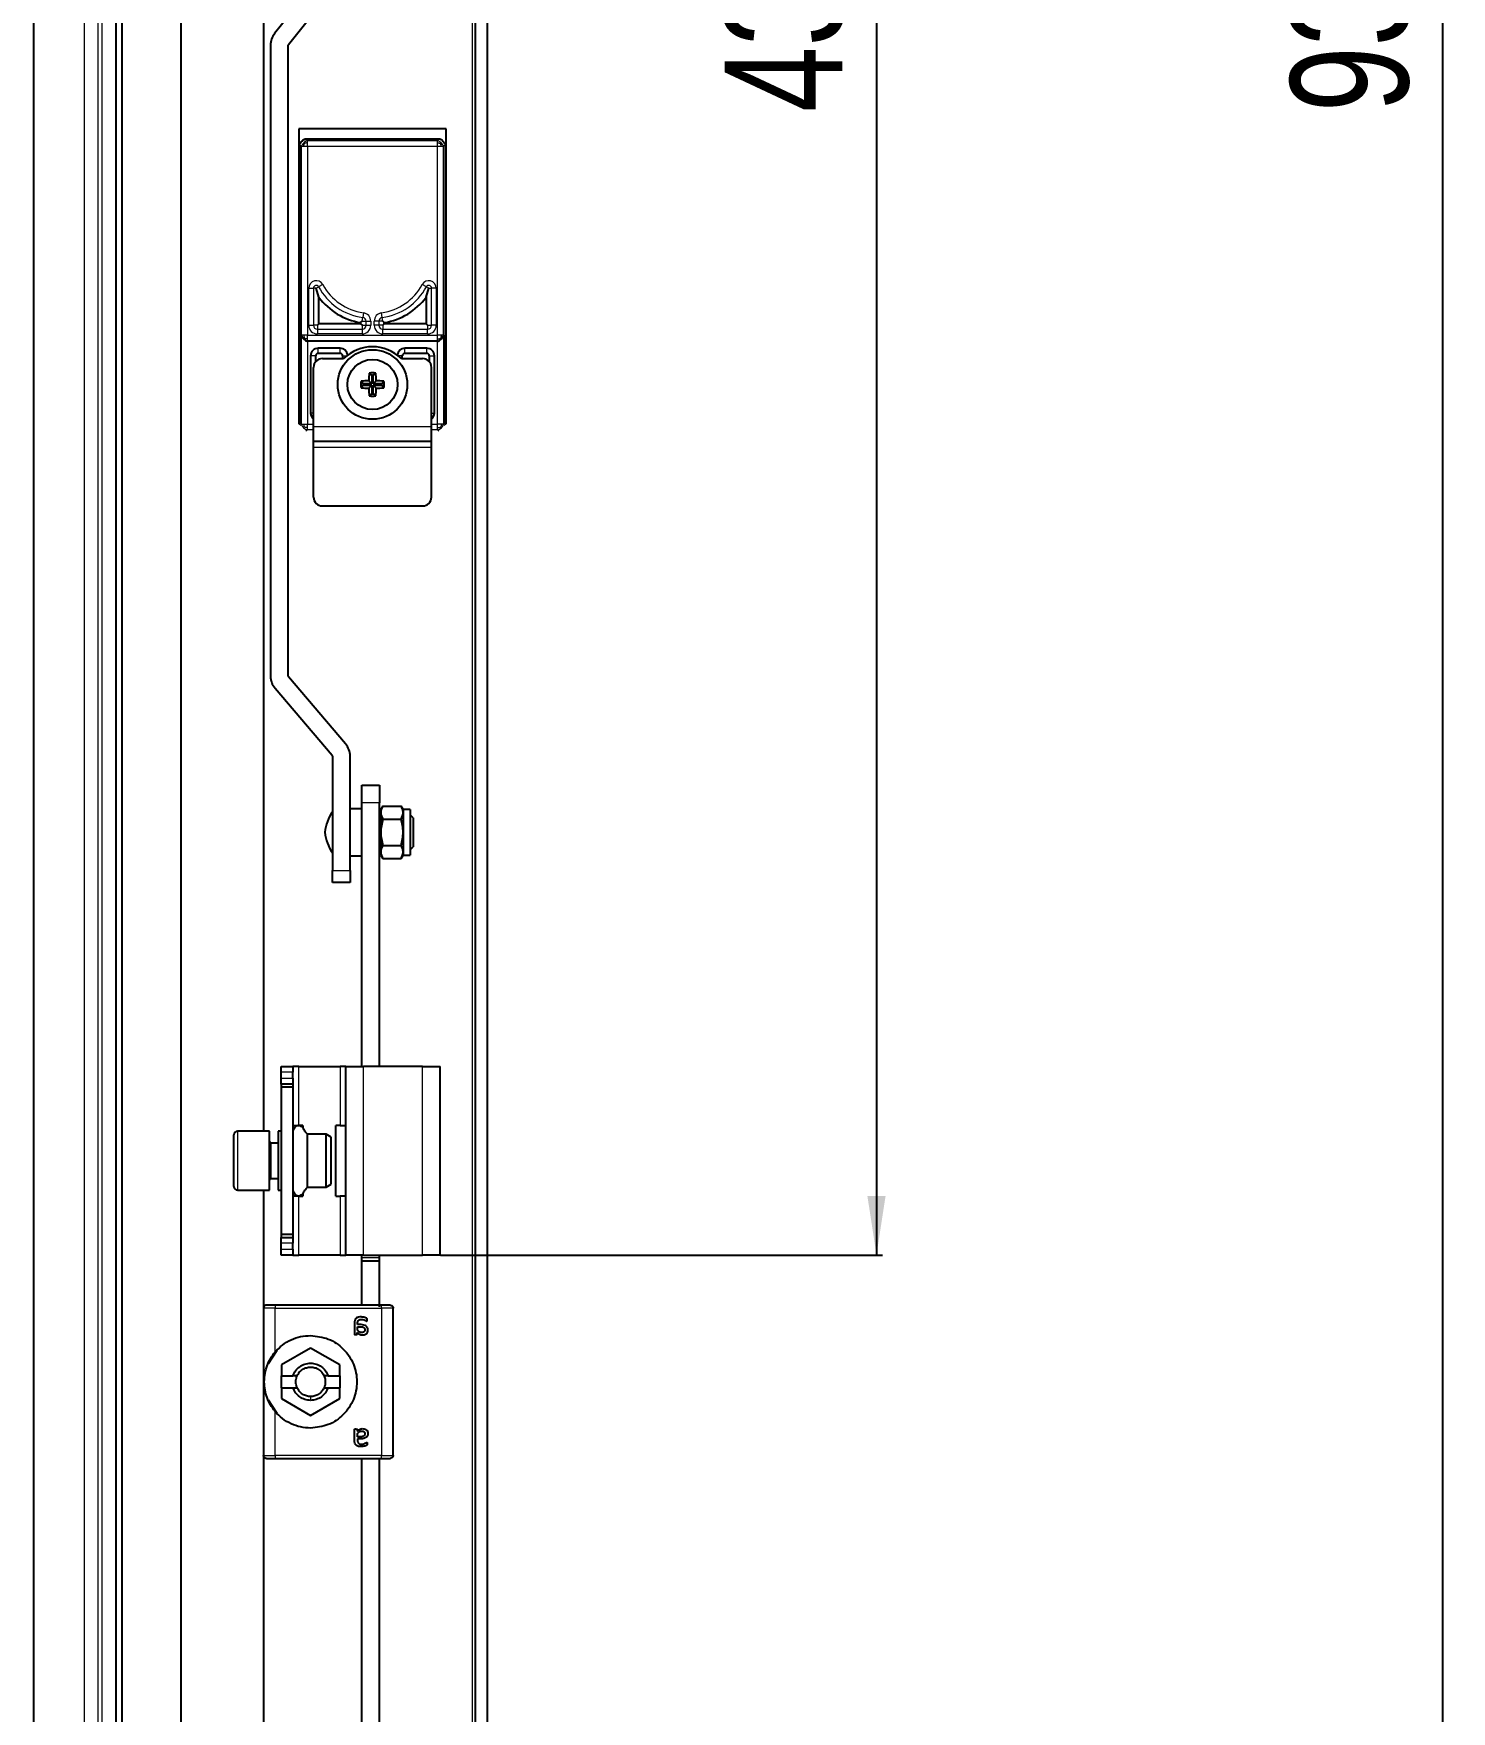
# Model space of a CAD drawing. Header units: millimetres. Extents: x -486 to 1548, y -649 to 978.
# Drawn here: x 1307.8 to 1548.3, y -99 to 185.6 of the extents above; entities that cross this region are included whole.
import ezdxf

# ---------------------------------------------------------------- set-up
doc = ezdxf.new("R2010")
doc.units = ezdxf.units.MM
doc.layers.add('FORMAT', color=7, linetype='Continuous')
doc.styles.add('SLDTEXTSTYLE0', font='TXT', dxfattribs={"width": 0.75})
doc.dimstyles.new('SLDDIMSTYLE0', dxfattribs={"dimtxt": 20, "dimasz": 10, "dimexe": 0, "dimexo": 0.0625, "dimgap": 5, "dimtad": 2, "dimdec": 1, "dimrnd": 1e-09, "dimzin": 12, "dimdsep": 46, "dimtxsty": 'SLDTEXTSTYLE0', "dimsah": 1, "dimcen": 0.09, "dimadec": 0, "dimazin": 3, "dimtfac": 1, "dimtofl": 0, "dimtmove": 0, "dimatfit": 3, "dimfxl": 0, "dimfrac": 2, "dimtolj": 1, "dimtzin": 12, "dimarcsym": 0})

# ---------------------------------------------------------------- blocks, each defined once
blk = doc.blocks.new('_D_8')
at = {"layer": 'FORMAT'}
for p, q in [((1376.8, 660.42), (1547.79, 660.42)), ((1546.79, 660.42), (1546.79, -271.58)), ((1376.8, -271.58), (1547.79, -271.58))]:
    blk.add_line(p, q, dxfattribs=at)
for points in [[(1546.79, 660.42), (1545.25, 650.42), (1548.33, 650.42)], [(1546.79, -271.58), (1548.33, -261.58), (1545.25, -261.58)]]:
    blk.add_solid(points, dxfattribs=at)
at = {"layer": 'FORMAT', "insert": (1521.01, 172.26), "char_height": 20, "attachment_point": 1, "rotation": 90, "style": 'SLDTEXTSTYLE0'}
blk.add_mtext('932', dxfattribs=at)
blk = doc.blocks.new('_D_11')
at = {"layer": 'FORMAT'}
for p, q in [((1376.8, 410.42), (1451.79, 410.42)), ((1450.79, 410.42), (1450.79, -21.58)), ((1376.8, -21.58), (1451.79, -21.58))]:
    blk.add_line(p, q, dxfattribs=at)
for points in [[(1450.79, 410.42), (1449.25, 400.42), (1452.33, 400.42)], [(1450.79, -21.58), (1452.33, -11.58), (1449.25, -11.58)]]:
    blk.add_solid(points, dxfattribs=at)
at = {"layer": 'FORMAT', "insert": (1425.01, 172.26), "char_height": 20, "attachment_point": 1, "rotation": 90, "style": 'SLDTEXTSTYLE0'}
blk.add_mtext('432', dxfattribs=at)

msp = doc.modelspace()

# ---------------------------------------------------------------- linework, layer by layer
at = {"color": 7, "linetype": 'Continuous', "lineweight": 25}
for p, q in [((1382.79, -383.08), (1382.79, 771.92)), ((1384.79, -383.08), (1384.79, 771.92)), ((1332.79, 738.92), (1332.79, -350.08)), ((1322.79, 709.42), (1322.79, -320.58)), ((1307.79, 694.42), (1307.79, -305.58)), ((1346.79, 389.42), (1346.79, -0.58)), ((1353.44, 191.57), (1348.69, 185.6)), ((1351.03, 183.73), (1355.79, 189.7)), ((1347.99, 183.6), (1347.99, 76.62)), ((1350.99, 76.62), (1350.99, 183.6)), ((1377.79, 169.42), (1352.79, 169.42)), ((1352.79, 169.42), (1352.79, 119.42)), ((1377.79, 119.42), (1377.79, 169.42)), ((1352.97, 119.42), (1352.97, 166.74)), ((1353.97, 167.74), (1376.61, 167.74)), ((1377.61, 166.74), (1377.61, 119.42)), ((1356.19, 140.86), (1355.74, 142.42)), ((1374.38, 140.86), (1374.84, 142.42)), ((1356.19, 136.38), (1356.19, 140.86)), ((1374.38, 140.86), (1374.38, 136.38)), ((1363.28, 136.57), (1363.54, 136.79)), ((1367.29, 136.57), (1367.04, 136.79)), ((1356.19, 136.38), (1355.94, 136.12)), ((1363.28, 136.38), (1356.19, 136.38)), ((1363.28, 136.57), (1363.28, 136.38)), ((1363.28, 136.38), (1363.54, 136.12)), ((1367.29, 136.38), (1367.04, 136.12)), ((1367.29, 136.38), (1367.29, 136.57)), ((1374.38, 136.38), (1367.29, 136.38)), ((1374.38, 136.38), (1374.64, 136.12)), ((1354.26, 133.42), (1354.24, 133.42)), ((1354.27, 133.42), (1354.26, 133.42)), ((1376.3, 133.42), (1354.27, 133.42)), ((1354.79, 130.92), (1354.79, 121.22)), ((1355.65, 129.95), (1355.65, 130.92)), ((1359.79, 132.22), (1356.09, 132.22)), ((1356.09, 131.36), (1359.79, 131.36)), ((1360.22, 130.92), (1360.22, 130.47)), ((1370.35, 130.47), (1370.35, 130.92)), ((1374.49, 132.22), (1370.79, 132.22)), ((1370.79, 131.36), (1374.49, 131.36)), ((1374.92, 130.92), (1374.92, 129.95)), ((1375.79, 121.22), (1375.79, 130.92)), ((1376.32, 133.42), (1376.3, 133.42)), ((1376.33, 133.42), (1376.32, 133.42)), ((1355.29, 118.97), (1355.29, 128.97)), ((1356.79, 130.47), (1360.39, 130.47)), ((1370.19, 130.47), (1373.79, 130.47)), ((1375.29, 118.97), (1375.29, 128.97)), ((1363.73, 126.19), (1363.37, 126.62)), ((1363.73, 125.96), (1363.37, 125.53)), ((1365.17, 126.19), (1363.73, 126.19)), ((1363.73, 125.96), (1365.17, 125.96)), ((1365.17, 126.19), (1364.66, 126.7)), ((1365.17, 125.96), (1364.66, 125.44)), ((1365.17, 127.63), (1364.74, 127.99)), ((1365.17, 127.63), (1365.17, 126.19)), ((1365.17, 125.96), (1365.17, 124.51)), ((1365.4, 127.63), (1365.83, 127.99)), ((1365.4, 126.19), (1365.4, 127.63)), ((1365.4, 126.19), (1365.92, 126.7)), ((1366.85, 126.19), (1365.4, 126.19)), ((1365.4, 124.51), (1365.4, 125.96)), ((1365.4, 125.96), (1365.92, 125.44)), ((1365.4, 125.96), (1366.85, 125.96)), ((1366.85, 126.19), (1367.21, 126.62)), ((1366.85, 125.96), (1367.21, 125.53)), ((1365.17, 124.51), (1364.74, 124.15)), ((1365.4, 124.51), (1365.83, 124.15)), ((1352.79, 119.42), (1353, 119.42)), ((1355.29, 116.47), (1355.29, 118.97)), ((1375.29, 116.47), (1375.29, 118.97)), ((1377.57, 119.42), (1377.79, 119.42)), ((1355.29, 116.47), (1375.29, 116.47)), ((1355.29, 115.47), (1355.29, 116.47)), ((1355.29, 106.97), (1355.29, 115.47)), ((1375.29, 115.47), (1375.29, 116.47)), ((1375.29, 106.97), (1375.29, 115.47)), ((1356.79, 105.47), (1373.79, 105.47)), ((1348.75, 74.55), (1358.44, 63.18)), ((1360.72, 65.12), (1351.04, 76.49)), ((1358.49, 63.05), (1358.49, 43.62)), ((1361.49, 43.62), (1361.49, 63.05)), ((1363.49, 55.12), (1363.49, 58.12)), ((1363.49, 58.12), (1366.49, 58.12)), ((1366.49, 58.12), (1366.49, 55.12)), ((1363.49, 54.12), (1361.49, 54.12)), ((1363.49, 10.42), (1363.49, 55.12)), ((1366.49, 10.42), (1366.49, 55.12)), ((1367.03, 54.57), (1366.69, 53.97)), ((1367.03, 54.57), (1370.14, 54.57)), ((1370.49, 53.97), (1370.14, 54.57)), ((1366.69, 53.07), (1366.49, 53.07)), ((1366.69, 53.97), (1366.69, 46.27)), ((1367.03, 52.35), (1370.14, 52.35)), ((1371.69, 53.97), (1370.49, 53.97)), ((1370.49, 53.97), (1370.49, 46.27)), ((1371.69, 53.97), (1371.69, 46.27)), ((1372.19, 52.57), (1371.69, 53.07)), ((1372.19, 52.57), (1372.19, 47.67)), ((1361.49, 46.12), (1363.49, 46.12)), ((1366.49, 47.17), (1366.69, 47.17)), ((1366.69, 46.27), (1367.03, 45.67)), ((1367.03, 47.9), (1370.14, 47.9)), ((1367.03, 45.67), (1370.14, 45.67)), ((1370.14, 45.67), (1370.49, 46.27)), ((1370.49, 46.27), (1371.69, 46.27)), ((1371.69, 47.17), (1372.19, 47.67)), ((1358.49, 41.62), (1358.49, 43.62)), ((1361.49, 43.62), (1361.49, 41.62)), ((1361.49, 41.62), (1358.49, 41.62)), ((1349.79, 10.42), (1351.79, 10.42)), ((1349.79, 9.42), (1349.79, 10.42)), ((1349.79, 8.42), (1349.79, 9.42)), ((1351.79, 10.42), (1351.79, 9.42)), ((1352.79, 10.42), (1351.79, 10.42)), ((1351.79, 8.42), (1351.79, 9.42)), ((1352.79, 10.42), (1359.79, 10.42)), ((1360.79, 10.42), (1359.79, 10.42)), ((1360.79, 10.42), (1363.79, 10.42)), ((1360.79, -21.58), (1360.79, 10.42)), ((1373.79, 10.42), (1363.79, 10.42)), ((1373.79, 10.42), (1376.79, 10.42)), ((1376.79, -21.58), (1376.79, 10.42)), ((1349.79, 7.42), (1349.79, 8.42)), ((1351.79, 7.42), (1349.79, 7.42)), ((1349.79, 7.42), (1349.79, 6.92)), ((1351.79, 6.92), (1349.79, 6.92)), ((1349.79, 6.92), (1349.79, -18.08)), ((1351.79, 8.42), (1351.79, 7.42)), ((1351.79, 7.42), (1351.79, 6.92)), ((1351.79, 6.92), (1351.79, -18.08)), ((1351.79, 0.42), (1352.79, 0.42)), ((1353.49, 0.42), (1352.79, 0.42)), ((1353.49, 0.42), (1353.49, -0.03)), ((1359.09, -11.58), (1359.09, 0.42)), ((1359.79, 0.42), (1359.09, 0.42)), ((1359.79, 0.42), (1360.79, 0.42)), ((1341.79, -9.98), (1341.79, -1.18)), ((1347.79, -0.58), (1342.39, -0.58)), ((1347.79, -10.58), (1347.79, -0.58)), ((1349.29, -2.58), (1348.04, -2.58)), ((1349.79, -0.58), (1349.29, -0.58)), ((1349.29, -0.58), (1349.29, -1.79)), ((1349.29, -1.79), (1349.29, -10.58)), ((1357.42, -1.08), (1354.29, -1.08)), ((1354.29, -10.08), (1354.29, -1.08)), ((1358.29, -1.58), (1357.42, -1.08)), ((1357.42, -10.08), (1357.42, -1.08)), ((1358.29, -9.58), (1358.29, -1.58)), ((1342.39, -10.58), (1347.79, -10.58)), ((1346.79, -10.58), (1346.79, -30.4)), ((1348.04, -8.58), (1349.29, -8.58)), ((1349.29, -10.58), (1349.79, -10.58)), ((1353.49, -11.13), (1353.49, -11.58)), ((1354.29, -10.08), (1357.42, -10.08)), ((1357.42, -10.08), (1358.29, -9.58)), ((1352.79, -11.58), (1351.79, -11.58)), ((1352.79, -11.58), (1353.49, -11.58)), ((1359.09, -11.58), (1359.79, -11.58)), ((1360.79, -11.58), (1359.79, -11.58)), ((1351.79, -18.08), (1349.79, -18.08)), ((1349.79, -18.08), (1349.79, -18.58)), ((1349.79, -18.58), (1351.79, -18.58)), ((1349.79, -19.58), (1349.79, -18.58)), ((1349.79, -20.58), (1349.79, -19.58)), ((1351.79, -18.08), (1351.79, -18.58)), ((1351.79, -18.58), (1351.79, -19.58)), ((1351.79, -20.58), (1351.79, -19.58)), ((1349.79, -21.58), (1349.79, -20.58)), ((1351.79, -21.58), (1349.79, -21.58)), ((1351.79, -20.58), (1351.79, -21.58)), ((1351.79, -21.58), (1352.79, -21.58)), ((1359.79, -21.58), (1352.79, -21.58)), ((1359.79, -21.58), (1360.79, -21.58)), ((1363.79, -21.58), (1360.79, -21.58)), ((1363.49, -22.04), (1363.49, -21.58)), ((1363.49, -22.54), (1363.49, -22.04)), ((1363.49, -22.54), (1366.49, -22.54)), ((1363.49, -30.08), (1363.49, -22.54)), ((1363.79, -21.58), (1373.79, -21.58)), ((1366.49, -22.04), (1366.49, -21.58)), ((1366.49, -22.54), (1366.49, -22.04)), ((1366.49, -30.38), (1366.49, -22.54)), ((1376.79, -21.58), (1373.79, -21.58)), ((1346.79, -30.58), (1346.79, -55.58)), ((1366.79, -30.08), (1348.79, -30.08)), ((1367.39, -30.08), (1367.14, -30.08)), ((1368.79, -55.58), (1368.79, -30.58)), ((1362.23, -33.12), (1362.23, -34.99)), ((1362.76, -33.37), (1362.76, -33.15)), ((1363.14, -33.37), (1362.76, -33.37)), ((1362.76, -33.73), (1363.19, -33.73)), ((1362.76, -34.31), (1362.76, -33.73)), ((1362.69, -34.99), (1362.69, -34.71)), ((1347.62, -39.95), (1349.12, -37.69)), ((1354.79, -37.36), (1349.84, -40.22)), ((1359.74, -40.22), (1354.79, -37.36)), ((1349.84, -40.22), (1349.84, -42.08)), ((1349.84, -42.08), (1351.8, -42.08)), ((1349.84, -44.08), (1349.84, -42.08)), ((1352.5, -42.08), (1351.8, -42.08)), ((1357.77, -42.08), (1357.08, -42.08)), ((1357.77, -42.08), (1359.74, -42.08)), ((1359.74, -42.08), (1359.74, -40.22)), ((1359.74, -42.08), (1359.74, -44.08)), ((1349.84, -44.08), (1349.84, -45.94)), ((1349.84, -44.08), (1351.8, -44.08)), ((1351.8, -44.08), (1352.5, -44.08)), ((1357.08, -44.08), (1357.77, -44.08)), ((1357.77, -44.08), (1359.74, -44.08)), ((1359.74, -45.94), (1359.74, -44.08)), ((1349.12, -48.46), (1347.62, -46.2)), ((1349.84, -45.94), (1354.79, -48.79)), ((1354.79, -48.79), (1359.74, -45.94)), ((1362.23, -53.04), (1362.23, -51.17)), ((1362.69, -51.17), (1362.69, -51.45)), ((1362.76, -52.43), (1362.76, -51.84)), ((1363.19, -52.43), (1362.76, -52.43)), ((1363.14, -52.78), (1362.76, -52.78)), ((1362.76, -52.78), (1362.76, -53)), ((1346.79, -55.75), (1346.79, -250.58)), ((1348.79, -56.08), (1366.79, -56.08)), ((1363.49, -239.58), (1363.49, -56.08)), ((1366.49, -239.58), (1366.49, -56.08)), ((1367.14, -56.08), (1367.39, -56.08))]:
    msp.add_line(p, q, dxfattribs=at)
at = {"color": 8, "linetype": 'Continuous', "lineweight": 18}
for p, q in [((1382.19, 769.32), (1382.19, -380.48)), ((1319.38, 706.01), (1319.38, -317.17)), ((1321.69, 708.32), (1321.69, -319.48)), ((1321.79, 708.42), (1321.79, -319.58)), ((1316.38, 703.01), (1316.38, -314.17)), ((1318.69, 705.32), (1318.69, -316.48)), ((1353.27, 166.44), (1352.97, 166.74)), ((1353.27, 134.42), (1353.27, 166.44)), ((1353.97, 167.74), (1354.27, 167.44)), ((1354.27, 167.44), (1376.3, 167.44)), ((1354.27, 166.44), (1354.27, 134.42)), ((1376.3, 166.44), (1354.27, 166.44)), ((1376.3, 167.44), (1376.61, 167.74)), ((1376.3, 134.42), (1376.3, 166.44)), ((1377.61, 166.74), (1377.3, 166.44)), ((1377.3, 166.44), (1377.3, 134.42)), ((1354.48, 136.12), (1354.48, 142.42)), ((1354.48, 142.42), (1355.28, 142.42)), ((1355.28, 142.42), (1355.28, 136.12)), ((1355.74, 142.42), (1355.28, 142.42)), ((1355.74, 142.42), (1356.14, 142.64)), ((1356.85, 143.02), (1356.14, 142.64)), ((1374.43, 142.64), (1373.73, 143.02)), ((1374.84, 142.42), (1374.43, 142.64)), ((1374.84, 142.42), (1375.3, 142.42)), ((1376.1, 142.42), (1375.3, 142.42)), ((1375.3, 136.12), (1375.3, 142.42)), ((1376.1, 142.42), (1376.1, 136.12)), ((1363.54, 136.79), (1363.63, 137.45)), ((1363.54, 136.79), (1364.2, 136.79)), ((1363.74, 138.24), (1363.63, 137.45)), ((1364.2, 136.79), (1365, 136.79)), ((1364.2, 136.12), (1364.2, 136.79)), ((1365, 136.79), (1365, 136.12)), ((1365.58, 136.12), (1365.58, 136.79)), ((1366.38, 136.79), (1365.58, 136.79)), ((1366.38, 136.79), (1366.38, 136.12)), ((1367.04, 136.79), (1366.38, 136.79)), ((1366.95, 137.45), (1366.84, 138.24)), ((1367.04, 136.79), (1366.95, 137.45)), ((1353.24, 134.42), (1353.27, 134.42)), ((1353.24, 119.37), (1353.24, 134.42)), ((1354.27, 134.42), (1376.3, 134.42)), ((1354.48, 136.12), (1355.28, 136.12)), ((1355.94, 136.12), (1355.28, 136.12)), ((1355.94, 136.12), (1355.94, 135.46)), ((1355.94, 135.46), (1355.94, 134.66)), ((1355.94, 135.46), (1363.54, 135.46)), ((1363.54, 134.66), (1355.94, 134.66)), ((1363.54, 136.12), (1363.54, 135.46)), ((1363.54, 136.12), (1364.2, 136.12)), ((1363.54, 135.46), (1363.54, 134.66)), ((1364.2, 136.12), (1365, 136.12)), ((1366.38, 136.12), (1365.58, 136.12)), ((1367.04, 136.12), (1366.38, 136.12)), ((1367.04, 136.12), (1367.04, 135.46)), ((1367.04, 134.66), (1367.04, 135.46)), ((1367.04, 135.46), (1374.64, 135.46)), ((1374.64, 134.66), (1367.04, 134.66)), ((1374.64, 136.12), (1374.64, 135.46)), ((1374.64, 136.12), (1375.3, 136.12)), ((1374.64, 134.66), (1374.64, 135.46)), ((1376.1, 136.12), (1375.3, 136.12)), ((1377.3, 134.42), (1377.33, 134.42)), ((1377.33, 134.42), (1377.33, 119.37)), ((1354.24, 133.42), (1354.24, 119.37)), ((1355.65, 130.92), (1354.79, 130.92)), ((1356.09, 131.36), (1356.09, 132.22)), ((1359.79, 131.36), (1359.79, 132.22)), ((1360.22, 130.92), (1360.89, 130.92)), ((1370.35, 130.92), (1369.68, 130.92)), ((1370.79, 131.36), (1370.79, 132.22)), ((1374.49, 131.36), (1374.49, 132.22)), ((1374.92, 130.92), (1375.79, 130.92)), ((1376.33, 119.37), (1376.33, 133.42)), ((1355.29, 121.22), (1354.79, 121.22)), ((1375.29, 121.22), (1375.79, 121.22)), ((1353, 119.14), (1353.24, 119.37)), ((1354.24, 118.38), (1354, 118.14)), ((1354.24, 119.37), (1355.29, 119.37)), ((1355.29, 118.38), (1354.24, 118.38)), ((1355.29, 118.97), (1375.29, 118.97)), ((1375.29, 119.37), (1376.33, 119.37)), ((1376.33, 118.38), (1375.29, 118.38)), ((1376.57, 118.14), (1376.33, 118.38)), ((1377.33, 119.37), (1377.57, 119.14)), ((1355.29, 115.47), (1375.29, 115.47)), ((1366.49, 55.12), (1363.49, 55.12)), ((1358.49, 43.62), (1361.49, 43.62)), ((1351.79, 9.42), (1349.79, 9.42)), ((1352.79, 0.42), (1352.79, 10.42)), ((1359.79, 10.42), (1359.79, 0.42)), ((1363.79, -21.58), (1363.79, 10.42)), ((1373.79, -21.58), (1373.79, 10.42)), ((1349.79, 8.42), (1351.79, 8.42)), ((1342.39, -0.58), (1342.39, -10.58)), ((1348.04, -2.58), (1348.04, -4.04)), ((1348.04, -4.04), (1348.04, -8.58)), ((1352.79, -21.58), (1352.79, -11.58)), ((1359.79, -11.58), (1359.79, -21.58)), ((1351.79, -19.58), (1349.79, -19.58)), ((1349.79, -20.58), (1351.79, -20.58)), ((1366.49, -22.04), (1363.49, -22.04)), ((1348.79, -38.02), (1348.79, -30.58)), ((1348.79, -30.58), (1366.79, -30.58)), ((1366.79, -30.58), (1366.79, -55.58)), ((1348.79, -55.58), (1348.79, -48.14)), ((1354.79, -45.58), (1354.79, -46.23)), ((1366.79, -55.58), (1348.79, -55.58))]:
    msp.add_line(p, q, dxfattribs=at)
at = {"color": 7, "linetype": 'Continuous', "lineweight": 25}
for radius in [5.9, 4.25]:
    msp.add_circle((1365.29, 126.07), radius, dxfattribs=at)
for centre, radius, start, end in [((1351.19, 183.6), 3.2, 141.4416, 180), ((1351.19, 183.6), 0.2, 141.4416, 180), ((1364.99, 147.39), 10.95, 216.5958, 261.061), ((1365.59, 147.39), 10.95, 278.939, 323.4042), ((1356.09, 130.92), 1.3, 90, 180), ((1356.09, 130.92), 0.435, 90, 180), ((1359.79, 130.92), 1.3, 6.3593, 90), ((1359.79, 130.92), 0.435, 0, 90), ((1365.29, 125.47), 7, 45.5847, 134.4153), ((1370.79, 130.92), 1.3, 90, 173.6407), ((1370.79, 130.92), 0.435, 90, 180), ((1374.49, 130.92), 1.3, 0, 90), ((1374.49, 130.92), 0.435, 0, 90), ((1356.79, 128.97), 1.5, 90, 180), ((1365.29, 126.07), 2, 74.1146, 105.8854), ((1373.79, 128.97), 1.5, 0, 90), ((1365.29, 126.07), 2, 164.1146, 195.8854), ((1365.22, 107.99), 18.72, 91.7249, 95.6832), ((1365.22, 144.15), 18.72, 264.3168, 268.2751), ((1365.29, 126.07), 1.56, 175.8165, 184.1835), ((1383.37, 126.14), 18.72, 174.3168, 178.2751), ((1383.37, 126.01), 18.72, 181.7249, 185.6832), ((1365.29, 126.07), 1.56, 85.8165, 94.1835), ((1347.21, 126.14), 18.72, 1.7249, 5.6832), ((1347.21, 126.01), 18.72, 354.3168, 358.2751), ((1365.35, 107.99), 18.72, 84.3168, 88.2751), ((1365.35, 144.15), 18.72, 271.7249, 275.6832), ((1365.29, 126.07), 1.56, 355.8165, 4.1835), ((1365.29, 126.07), 2, 344.1146, 15.8854), ((1365.29, 126.07), 2, 254.1146, 285.8854), ((1365.29, 126.07), 1.56, 265.8165, 274.1835), ((1356.09, 121.22), 1.3, 180, 232.0201), ((1374.49, 121.22), 1.3, 307.9799, 0), ((1356.79, 106.97), 1.5, 180, 270), ((1373.79, 106.97), 1.5, 270, 0), ((1351.19, 76.62), 3.2, 180, 220.4367), ((1351.19, 76.62), 0.2, 180, 220.4367), ((1358.29, 63.05), 0.2, 0, 40.4367), ((1358.29, 63.05), 3.2, 0, 40.4367), ((1365.13, 49.16), 8, 146.1291, 173.1181), ((1365.13, 51.08), 8, 186.8819, 213.8709), ((1342.39, -1.18), 0.6, 90, 180), ((1348.04, -2.33), 0.25, 180, 270), ((1342.39, -9.98), 0.6, 180, 270), ((1348.04, -8.83), 0.25, 90, 180)]:
    msp.add_arc(centre, radius, start, end, dxfattribs=at)
at = {"color": 8, "linetype": 'Continuous', "lineweight": 18}
for centre, radius, start, end in [((1355.74, 142.42), 1.26, 28.2631, 180), ((1355.74, 142.42), 0.46, 28.2631, 180), ((1364.99, 147.39), 10.04, 208.2631, 262.2213), ((1364.99, 147.39), 9.24, 208.2631, 262.2213), ((1365.59, 147.39), 9.24, 277.7787, 331.7369), ((1365.59, 147.39), 10.04, 277.7787, 331.7369), ((1374.84, 142.42), 1.26, 0, 151.7369), ((1374.84, 142.42), 0.46, 0, 151.7369), ((1363.54, 136.79), 0.66, 0, 82.2213), ((1363.54, 136.79), 1.46, 0, 82.2213), ((1367.04, 136.79), 1.46, 97.7787, 180), ((1367.04, 136.79), 0.66, 97.7787, 180), ((1355.94, 136.12), 1.46, 180, 270), ((1355.94, 136.12), 0.66, 180, 270), ((1363.54, 136.12), 1.46, 270, 0), ((1363.54, 136.12), 0.66, 270, 0), ((1367.04, 136.12), 1.46, 180, 270), ((1367.04, 136.12), 0.66, 180, 270), ((1374.64, 136.12), 1.46, 270, 0), ((1374.64, 136.12), 0.66, 270, 0)]:
    msp.add_arc(centre, radius, start, end, dxfattribs=at)
at = {"color": 7, "linetype": 'Continuous', "lineweight": 25}
for points, knots in [([(1352.97, 166.74), (1352.97, 166.77), (1352.99, 166.89), (1353.11, 167.11), (1353.33, 167.38), (1353.57, 167.58), (1353.76, 167.69), (1353.88, 167.73), (1353.94, 167.74), (1353.97, 167.74)], [0, 0, 0, 0, 0.0566974, 0.2503517, 0.4998638, 0.7488693, 0.8744535, 0.9435148, 1, 1, 1, 1]), ([(1376.61, 167.74), (1376.63, 167.74), (1376.76, 167.72), (1376.98, 167.6), (1377.24, 167.38), (1377.44, 167.14), (1377.55, 166.95), (1377.6, 166.83), (1377.6, 166.77), (1377.61, 166.74)], [0, 0, 0, 0, 0.056697, 0.250352, 0.499864, 0.748869, 0.874453, 0.943515, 1, 1, 1, 1]), ([(1353.24, 134.42), (1353.25, 134.37), (1353.29, 134.16), (1353.52, 133.87), (1353.8, 133.62), (1354, 133.5), (1354.13, 133.44), (1354.21, 133.43), (1354.24, 133.42)], [0, 0, 0, 0, 0.125207, 0.499639, 0.74848, 0.874099, 0.946251, 1, 1, 1, 1]), ([(1376.3, 133.42), (1376.34, 133.43), (1376.4, 133.43), (1376.51, 133.48), (1376.71, 133.58), (1376.84, 133.71), (1376.94, 133.79)], [0, 0, 0, 0, 0.124863, 0.249962, 0.500073, 1, 1, 1, 1]), ([(1376.33, 133.42), (1376.37, 133.43), (1376.51, 133.45), (1376.75, 133.6), (1377.01, 133.83), (1377.19, 134.06), (1377.31, 134.26), (1377.32, 134.37), (1377.33, 134.42)], [0, 0, 0, 0, 0.053741, 0.2506254, 0.4994286, 0.749504, 0.8748127, 1, 1, 1, 1]), ([(1367.03, 54.57), (1366.85, 54.17), (1366.52, 53.43), (1366.87, 52.69), (1367.03, 52.35)], [0, 0, 0, 0, 0.534707, 1, 1, 1, 1]), ([(1370.14, 52.35), (1370.32, 52.74), (1370.66, 53.49), (1370.31, 54.23), (1370.14, 54.57)], [0, 0, 0, 0, 0.534707, 1, 1, 1, 1]), ([(1367.03, 52.35), (1366.86, 51.59), (1366.52, 50.11), (1366.86, 48.63), (1367.03, 47.9)], [0, 0, 0, 0, 0.508481, 1, 1, 1, 1]), ([(1370.14, 47.9), (1370.32, 48.65), (1370.66, 50.14), (1370.31, 51.62), (1370.14, 52.35)], [0, 0, 0, 0, 0.508481, 1, 1, 1, 1]), ([(1367.03, 47.9), (1366.85, 47.5), (1366.52, 46.76), (1366.87, 46.02), (1367.03, 45.67)], [0, 0, 0, 0, 0.534707, 1, 1, 1, 1]), ([(1370.14, 45.67), (1370.32, 46.07), (1370.66, 46.81), (1370.31, 47.55), (1370.14, 47.9)], [0, 0, 0, 0, 0.534707, 1, 1, 1, 1]), ([(1354.29, -1.08), (1354.11, -0.92), (1353.77, -0.62), (1353.57, -0.05), (1353.21, 0.26), (1352.87, 0.39), (1352.51, 0.35), (1352.16, 0.16), (1351.91, -0.2), (1351.83, -0.5), (1351.79, -0.65)], [0, 0, 0, 0, 0.185676, 0.371025, 0.466937, 0.562172, 0.656347, 0.751553, 0.873842, 1, 1, 1, 1]), ([(1351.79, -10.51), (1351.83, -10.66), (1351.91, -10.96), (1352.16, -11.32), (1352.51, -11.51), (1352.87, -11.54), (1353.21, -11.41), (1353.57, -11.11), (1353.77, -10.54), (1354.11, -10.23), (1354.29, -10.08)], [0, 0, 0, 0, 0.126158, 0.248447, 0.343653, 0.437828, 0.533063, 0.628975, 0.814324, 1, 1, 1, 1]), ([(1363.34, -32.08), (1363.19, -32.08), (1362.97, -32.09), (1362.69, -32.19), (1362.5, -32.31), (1362.36, -32.48), (1362.25, -32.75), (1362.24, -32.97), (1362.23, -33.12)], [0, 0, 0, 0, 0.250089, 0.382495, 0.500259, 0.622163, 0.750133, 1, 1, 1, 1]), ([(1362.76, -33.15), (1362.76, -33.06), (1362.77, -32.93), (1362.83, -32.76), (1362.9, -32.65), (1363.01, -32.57), (1363.13, -32.52), (1363.26, -32.49), (1363.35, -32.49), (1363.4, -32.49)], [0, 0, 0, 0, 0.250023, 0.382539, 0.499802, 0.620838, 0.749652, 0.874777, 1, 1, 1, 1]), ([(1364.52, -34.29), (1364.52, -34.21), (1364.51, -34.06), (1364.42, -33.84), (1364.26, -33.66), (1363.99, -33.49), (1363.61, -33.39), (1363.29, -33.38), (1363.14, -33.37)], [0, 0, 0, 0, 0.125049, 0.249886, 0.370856, 0.49982, 0.749609, 1, 1, 1, 1]), ([(1363.19, -33.73), (1363.29, -33.73), (1363.47, -33.74), (1363.69, -33.8), (1363.84, -33.89), (1363.93, -33.99), (1363.99, -34.12), (1363.99, -34.21), (1363.99, -34.25)], [0, 0, 0, 0, 0.279652, 0.500248, 0.629485, 0.750186, 0.875763, 1, 1, 1, 1]), ([(1364.41, -32.57), (1364.41, -32.52), (1364.41, -32.44), (1364.34, -32.35), (1364.2, -32.26), (1363.88, -32.13), (1363.56, -32.1), (1363.34, -32.08)], [0, 0, 0, 0, 0.1246927, 0.1871822, 0.2497734, 0.5000394, 1, 1, 1, 1]), ([(1363.4, -32.49), (1363.56, -32.51), (1363.8, -32.54), (1364.05, -32.66), (1364.18, -32.73), (1364.25, -32.77), (1364.29, -32.78), (1364.3, -32.78)], [0, 0, 0, 0, 0.4987, 0.749508, 0.874949, 0.946783, 1, 1, 1, 1]), ([(1364.3, -32.78), (1364.31, -32.78), (1364.33, -32.78), (1364.35, -32.77), (1364.36, -32.76), (1364.38, -32.73), (1364.4, -32.69), (1364.4, -32.65), (1364.4, -32.61), (1364.4, -32.59), (1364.41, -32.57)], [0, 0, 0, 0, 0.128825, 0.180169, 0.243397, 0.36986, 0.499864, 0.749649, 0.843476, 1, 1, 1, 1]), ([(1362.23, -34.99), (1362.23, -35), (1362.23, -35.01), (1362.24, -35.03), (1362.27, -35.06), (1362.34, -35.08), (1362.41, -35.08), (1362.46, -35.08)], [0, 0, 0, 0, 0.124881, 0.183376, 0.250934, 0.500336, 1, 1, 1, 1]), ([(1362.46, -35.08), (1362.5, -35.08), (1362.57, -35.08), (1362.65, -35.06), (1362.67, -35.03), (1362.69, -35.01), (1362.69, -35), (1362.69, -34.99)], [0, 0, 0, 0, 0.4997175, 0.7494373, 0.8105874, 0.8750778, 1, 1, 1, 1]), ([(1362.69, -34.71), (1362.81, -34.82), (1363, -34.99), (1363.27, -35.1), (1363.44, -35.13), (1363.52, -35.14), (1363.56, -35.14)], [0, 0, 0, 0, 0.499113, 0.749325, 0.874665, 1, 1, 1, 1]), ([(1363.48, -34.73), (1363.41, -34.72), (1363.26, -34.71), (1363.01, -34.57), (1362.86, -34.42), (1362.76, -34.31)], [0, 0, 0, 0, 0.2499389, 0.4998636, 1, 1, 1, 1]), ([(1363.99, -34.25), (1363.99, -34.32), (1363.98, -34.42), (1363.92, -34.54), (1363.85, -34.61), (1363.77, -34.67), (1363.68, -34.7), (1363.58, -34.72), (1363.51, -34.72), (1363.48, -34.73)], [0, 0, 0, 0, 0.249168, 0.373635, 0.49939, 0.619394, 0.749656, 0.87477, 1, 1, 1, 1]), ([(1363.56, -35.14), (1363.68, -35.13), (1363.87, -35.12), (1364.09, -35.03), (1364.25, -34.94), (1364.37, -34.81), (1364.5, -34.6), (1364.51, -34.41), (1364.52, -34.29)], [0, 0, 0, 0, 0.25007, 0.379181, 0.500499, 0.62417, 0.750842, 1, 1, 1, 1]), ([(1348.79, -48.14), (1348.5, -47.76), (1347.93, -47.01), (1347.37, -45.76), (1347.02, -44.48), (1346.89, -43.08), (1347.02, -41.67), (1347.37, -40.39), (1347.93, -39.15), (1348.5, -38.39), (1348.79, -38.02)], [0, 0, 0, 0, 0.125762, 0.25037, 0.375307, 0.500139, 0.62481, 0.749763, 0.874888, 1, 1, 1, 1]), ([(1362.23, -51.17), (1362.23, -51.16), (1362.23, -51.14), (1362.25, -51.12), (1362.27, -51.1), (1362.34, -51.08), (1362.41, -51.08), (1362.46, -51.08)], [0, 0, 0, 0, 0.124884, 0.186377, 0.250914, 0.500322, 1, 1, 1, 1]), ([(1362.46, -51.08), (1362.5, -51.08), (1362.56, -51.08), (1362.63, -51.1), (1362.66, -51.11), (1362.67, -51.12), (1362.69, -51.14), (1362.69, -51.16), (1362.69, -51.17)], [0, 0, 0, 0, 0.499162, 0.644242, 0.749698, 0.813605, 0.875217, 1, 1, 1, 1]), ([(1362.69, -51.45), (1362.81, -51.34), (1363, -51.17), (1363.31, -51.04), (1363.48, -51.03), (1363.56, -51.02)], [0, 0, 0, 0, 0.499364, 0.749701, 1, 1, 1, 1]), ([(1363.56, -51.02), (1363.68, -51.03), (1363.87, -51.04), (1364.09, -51.12), (1364.25, -51.22), (1364.37, -51.35), (1364.5, -51.56), (1364.51, -51.74), (1364.52, -51.86)], [0, 0, 0, 0, 0.25007, 0.379559, 0.500499, 0.624556, 0.750843, 1, 1, 1, 1]), ([(1363.34, -54.08), (1363.27, -54.08), (1363.12, -54.07), (1362.9, -54.04), (1362.69, -53.97), (1362.5, -53.85), (1362.36, -53.68), (1362.25, -53.41), (1362.24, -53.18), (1362.23, -53.04)], [0, 0, 0, 0, 0.125255, 0.250437, 0.383066, 0.500493, 0.622629, 0.75025, 1, 1, 1, 1]), ([(1362.76, -51.84), (1362.86, -51.74), (1363.01, -51.58), (1363.23, -51.47), (1363.37, -51.44), (1363.44, -51.43), (1363.48, -51.43)], [0, 0, 0, 0, 0.499765, 0.749504, 0.874771, 1, 1, 1, 1]), ([(1362.76, -53), (1362.76, -53.05), (1362.76, -53.14), (1362.78, -53.27), (1362.83, -53.4), (1362.9, -53.51), (1363.01, -53.59), (1363.17, -53.66), (1363.31, -53.66), (1363.4, -53.67)], [0, 0, 0, 0, 0.125295, 0.250514, 0.383518, 0.50035, 0.621938, 0.750243, 1, 1, 1, 1]), ([(1364.52, -51.86), (1364.52, -51.9), (1364.52, -51.98), (1364.49, -52.13), (1364.41, -52.32), (1364.26, -52.49), (1363.99, -52.66), (1363.61, -52.77), (1363.29, -52.78), (1363.14, -52.78)], [0, 0, 0, 0, 0.062637, 0.125278, 0.250072, 0.374841, 0.499994, 0.749696, 1, 1, 1, 1]), ([(1363.99, -51.9), (1363.99, -51.95), (1363.99, -52.04), (1363.93, -52.16), (1363.84, -52.27), (1363.69, -52.36), (1363.47, -52.42), (1363.29, -52.43), (1363.19, -52.43)], [0, 0, 0, 0, 0.124446, 0.249795, 0.37, 0.499734, 0.719932, 1, 1, 1, 1]), ([(1364.41, -53.58), (1364.4, -53.61), (1364.4, -53.66), (1364.39, -53.74), (1364.34, -53.81), (1364.2, -53.9), (1363.88, -54.03), (1363.56, -54.06), (1363.34, -54.08)], [0, 0, 0, 0, 0.062686, 0.125173, 0.187628, 0.250185, 0.500314, 1, 1, 1, 1]), ([(1363.4, -53.67), (1363.56, -53.65), (1363.87, -53.63), (1364.13, -53.41), (1364.29, -53.38), (1364.3, -53.37)], [0, 0, 0, 0, 0.498852, 0.946609, 1, 1, 1, 1]), ([(1363.48, -51.43), (1363.55, -51.44), (1363.65, -51.44), (1363.77, -51.49), (1363.85, -51.55), (1363.92, -51.62), (1363.96, -51.71), (1363.99, -51.8), (1363.99, -51.87), (1363.99, -51.9)], [0, 0, 0, 0, 0.2496231, 0.3771401, 0.499734, 0.6227303, 0.7498125, 0.8748762, 1, 1, 1, 1]), ([(1364.3, -53.37), (1364.31, -53.37), (1364.33, -53.38), (1364.35, -53.39), (1364.36, -53.4), (1364.38, -53.42), (1364.4, -53.48), (1364.4, -53.54), (1364.41, -53.58)], [0, 0, 0, 0, 0.13107, 0.182437, 0.243796, 0.371388, 0.500442, 1, 1, 1, 1])]:
    msp.add_open_spline(points, degree=3, knots=knots, dxfattribs=at)
at = {"color": 8, "linetype": 'Continuous', "lineweight": 18}
for points, knots in [([(1353.64, 167.07), (1353.56, 166.98), (1353.43, 166.84), (1353.33, 166.65), (1353.28, 166.53), (1353.27, 166.47), (1353.27, 166.44)], [0, 0, 0, 0, 0.499932, 0.750046, 0.875143, 1, 1, 1, 1]), ([(1353.64, 166.44), (1353.54, 166.44), (1353.4, 166.44), (1353.29, 166.44), (1353.28, 166.44), (1353.27, 166.44)], [0, 0, 0, 0, 0.633094, 0.851999, 1, 1, 1, 1]), ([(1354.27, 167.44), (1354.24, 167.44), (1354.18, 167.43), (1354.06, 167.38), (1353.87, 167.28), (1353.73, 167.15), (1353.64, 167.07)], [0, 0, 0, 0, 0.124863, 0.249962, 0.500073, 1, 1, 1, 1]), ([(1353.64, 167.07), (1353.65, 167.06), (1353.66, 167.05), (1353.72, 166.99), (1353.75, 166.96)], [0, 0, 0, 0, 0.584601, 1, 1, 1, 1]), ([(1353.64, 166.44), (1353.65, 166.55), (1353.66, 166.73), (1353.72, 166.89), (1353.75, 166.96)], [0, 0, 0, 0, 0.584782, 1, 1, 1, 1]), ([(1354.27, 166.44), (1354.23, 166.44), (1354.14, 166.44), (1353.92, 166.44), (1353.76, 166.44), (1353.64, 166.44)], [0, 0, 0, 0, 0.148001, 0.366906, 1, 1, 1, 1]), ([(1354.27, 167.07), (1354.16, 167.06), (1353.98, 167.05), (1353.82, 166.99), (1353.75, 166.96)], [0, 0, 0, 0, 0.584782, 1, 1, 1, 1]), ([(1354.27, 167.07), (1354.27, 167.15), (1354.27, 167.28), (1354.27, 167.38), (1354.27, 167.43), (1354.27, 167.44), (1354.27, 167.44)], [0, 0, 0, 0, 0.499933, 0.750044, 0.87514, 1, 1, 1, 1]), ([(1354.27, 166.44), (1354.27, 166.47), (1354.27, 166.53), (1354.27, 166.65), (1354.27, 166.84), (1354.27, 166.97), (1354.27, 167.07)], [0, 0, 0, 0, 0.124527, 0.250035, 0.500121, 1, 1, 1, 1]), ([(1376.3, 167.07), (1376.3, 167.17), (1376.3, 167.31), (1376.3, 167.42), (1376.3, 167.43), (1376.3, 167.44)], [0, 0, 0, 0, 0.633094, 0.851999, 1, 1, 1, 1]), ([(1376.94, 167.07), (1376.84, 167.15), (1376.71, 167.28), (1376.51, 167.38), (1376.4, 167.43), (1376.34, 167.44), (1376.3, 167.44)], [0, 0, 0, 0, 0.4999316, 0.750046, 0.8751428, 1, 1, 1, 1]), ([(1376.3, 166.44), (1376.3, 166.48), (1376.3, 166.57), (1376.3, 166.79), (1376.3, 166.95), (1376.3, 167.07)], [0, 0, 0, 0, 0.148001, 0.3669064, 1, 1, 1, 1]), ([(1376.3, 167.07), (1376.41, 167.06), (1376.6, 167.05), (1376.76, 166.99), (1376.83, 166.96)], [0, 0, 0, 0, 0.584782, 1, 1, 1, 1]), ([(1376.93, 166.44), (1376.81, 166.44), (1376.66, 166.44), (1376.43, 166.44), (1376.34, 166.44), (1376.3, 166.44)], [0, 0, 0, 0, 0.633094, 0.851999, 1, 1, 1, 1]), ([(1376.94, 167.07), (1376.93, 167.06), (1376.92, 167.05), (1376.85, 166.99), (1376.83, 166.96)], [0, 0, 0, 0, 0.584601, 1, 1, 1, 1]), ([(1376.93, 166.44), (1376.93, 166.55), (1376.92, 166.73), (1376.85, 166.89), (1376.83, 166.96)], [0, 0, 0, 0, 0.584782, 1, 1, 1, 1]), ([(1377.3, 166.44), (1377.3, 166.44), (1377.29, 166.44), (1377.18, 166.44), (1377.04, 166.44), (1376.93, 166.44)], [0, 0, 0, 0, 0.148001, 0.366906, 1, 1, 1, 1]), ([(1377.3, 166.44), (1377.3, 166.47), (1377.3, 166.53), (1377.25, 166.65), (1377.15, 166.84), (1377.02, 166.98), (1376.94, 167.07)], [0, 0, 0, 0, 0.124863, 0.249962, 0.500073, 1, 1, 1, 1]), ([(1353.64, 134.42), (1353.56, 134.42), (1353.43, 134.42), (1353.33, 134.42), (1353.28, 134.42), (1353.27, 134.42), (1353.27, 134.42)], [0, 0, 0, 0, 0.49988, 0.749964, 0.875473, 1, 1, 1, 1]), ([(1353.64, 133.79), (1353.54, 133.91), (1353.39, 134.07), (1353.29, 134.29), (1353.28, 134.39), (1353.27, 134.42)], [0, 0, 0, 0, 0.633497, 0.852215, 1, 1, 1, 1]), ([(1354.27, 134.42), (1354.24, 134.42), (1354.18, 134.42), (1354.06, 134.42), (1353.87, 134.42), (1353.74, 134.42), (1353.64, 134.42)], [0, 0, 0, 0, 0.124527, 0.250035, 0.500121, 1, 1, 1, 1]), ([(1353.64, 134.42), (1353.65, 134.31), (1353.66, 134.13), (1353.72, 133.96), (1353.75, 133.9)], [0, 0, 0, 0, 0.585225, 1, 1, 1, 1]), ([(1353.64, 133.79), (1353.65, 133.8), (1353.65, 133.8), (1353.72, 133.87), (1353.75, 133.9)], [0, 0, 0, 0, 0.5850478, 1, 1, 1, 1]), ([(1354.27, 133.42), (1354.23, 133.43), (1354.14, 133.44), (1353.92, 133.55), (1353.76, 133.69), (1353.64, 133.79)], [0, 0, 0, 0, 0.147785, 0.366503, 1, 1, 1, 1]), ([(1354.27, 133.79), (1354.16, 133.8), (1353.98, 133.8), (1353.82, 133.87), (1353.75, 133.9)], [0, 0, 0, 0, 0.585048, 1, 1, 1, 1]), ([(1354.27, 133.79), (1354.27, 133.88), (1354.27, 134.02), (1354.27, 134.21), (1354.27, 134.33), (1354.27, 134.39), (1354.27, 134.42)], [0, 0, 0, 0, 0.4998775, 0.7499648, 0.8754836, 1, 1, 1, 1]), ([(1354.27, 133.42), (1354.27, 133.43), (1354.27, 133.43), (1354.27, 133.48), (1354.27, 133.58), (1354.27, 133.71), (1354.27, 133.79)], [0, 0, 0, 0, 0.124863, 0.249962, 0.500073, 1, 1, 1, 1]), ([(1376.3, 133.79), (1376.3, 133.91), (1376.3, 134.07), (1376.3, 134.29), (1376.3, 134.39), (1376.3, 134.42)], [0, 0, 0, 0, 0.633497, 0.852215, 1, 1, 1, 1]), ([(1376.93, 134.42), (1376.84, 134.42), (1376.7, 134.42), (1376.51, 134.42), (1376.4, 134.42), (1376.34, 134.42), (1376.3, 134.42)], [0, 0, 0, 0, 0.49988, 0.749964, 0.875473, 1, 1, 1, 1]), ([(1376.3, 133.79), (1376.41, 133.8), (1376.6, 133.8), (1376.76, 133.87), (1376.83, 133.9)], [0, 0, 0, 0, 0.585048, 1, 1, 1, 1]), ([(1376.3, 133.42), (1376.3, 133.43), (1376.3, 133.44), (1376.3, 133.55), (1376.3, 133.69), (1376.3, 133.79)], [0, 0, 0, 0, 0.147785, 0.366503, 1, 1, 1, 1]), ([(1376.93, 134.42), (1376.93, 134.31), (1376.92, 134.13), (1376.85, 133.96), (1376.83, 133.9)], [0, 0, 0, 0, 0.585225, 1, 1, 1, 1]), ([(1376.94, 133.79), (1376.93, 133.8), (1376.92, 133.8), (1376.85, 133.87), (1376.83, 133.9)], [0, 0, 0, 0, 0.585048, 1, 1, 1, 1]), ([(1377.3, 134.42), (1377.3, 134.42), (1377.29, 134.42), (1377.25, 134.42), (1377.14, 134.42), (1377.02, 134.42), (1376.93, 134.42)], [0, 0, 0, 0, 0.124527, 0.250035, 0.500121, 1, 1, 1, 1]), ([(1376.94, 133.79), (1377.02, 133.88), (1377.15, 134.02), (1377.25, 134.21), (1377.3, 134.33), (1377.3, 134.39), (1377.3, 134.42)], [0, 0, 0, 0, 0.4998775, 0.7499648, 0.8754836, 1, 1, 1, 1]), ([(1353.24, 119.37), (1353.25, 119.37), (1353.26, 119.37), (1353.37, 119.37), (1353.51, 119.37), (1353.61, 119.37)], [0, 0, 0, 0, 0.148001, 0.366906, 1, 1, 1, 1]), ([(1353.24, 119.37), (1353.24, 119.34), (1353.25, 119.28), (1353.3, 119.17), (1353.4, 118.97), (1353.53, 118.84), (1353.61, 118.74)], [0, 0, 0, 0, 0.124863, 0.249962, 0.500073, 1, 1, 1, 1]), ([(1353.61, 119.37), (1353.73, 119.37), (1353.89, 119.37), (1354.11, 119.37), (1354.2, 119.37), (1354.24, 119.37)], [0, 0, 0, 0, 0.633094, 0.851999, 1, 1, 1, 1]), ([(1353.61, 119.37), (1353.62, 119.27), (1353.63, 119.08), (1353.69, 118.92), (1353.72, 118.85)], [0, 0, 0, 0, 0.584782, 1, 1, 1, 1]), ([(1353.61, 118.74), (1353.62, 118.75), (1353.63, 118.76), (1353.69, 118.83), (1353.72, 118.85)], [0, 0, 0, 0, 0.584601, 1, 1, 1, 1]), ([(1353.61, 118.74), (1353.7, 118.66), (1353.84, 118.53), (1354.03, 118.43), (1354.15, 118.38), (1354.21, 118.38), (1354.24, 118.38)], [0, 0, 0, 0, 0.499931, 0.750045, 0.875142, 1, 1, 1, 1]), ([(1354.24, 118.75), (1354.13, 118.75), (1353.95, 118.76), (1353.79, 118.83), (1353.72, 118.85)], [0, 0, 0, 0, 0.584782, 1, 1, 1, 1]), ([(1354.24, 118.75), (1354.24, 118.84), (1354.24, 118.98), (1354.24, 119.17), (1354.24, 119.28), (1354.24, 119.34), (1354.24, 119.37)], [0, 0, 0, 0, 0.49988, 0.749964, 0.875473, 1, 1, 1, 1]), ([(1354.24, 118.38), (1354.24, 118.38), (1354.24, 118.39), (1354.24, 118.43), (1354.24, 118.54), (1354.24, 118.66), (1354.24, 118.75)], [0, 0, 0, 0, 0.124859, 0.249955, 0.500068, 1, 1, 1, 1]), ([(1376.96, 119.37), (1376.87, 119.37), (1376.73, 119.37), (1376.54, 119.37), (1376.43, 119.37), (1376.37, 119.37), (1376.33, 119.37)], [0, 0, 0, 0, 0.49988, 0.749964, 0.875473, 1, 1, 1, 1]), ([(1376.33, 118.75), (1376.33, 118.87), (1376.33, 119.02), (1376.33, 119.25), (1376.33, 119.34), (1376.33, 119.37)], [0, 0, 0, 0, 0.6330936, 0.851999, 1, 1, 1, 1]), ([(1376.33, 118.75), (1376.44, 118.75), (1376.63, 118.76), (1376.79, 118.83), (1376.86, 118.85)], [0, 0, 0, 0, 0.584782, 1, 1, 1, 1]), ([(1376.33, 118.38), (1376.33, 118.38), (1376.33, 118.39), (1376.33, 118.5), (1376.33, 118.64), (1376.33, 118.75)], [0, 0, 0, 0, 0.148001, 0.366906, 1, 1, 1, 1]), ([(1376.33, 118.38), (1376.37, 118.38), (1376.43, 118.38), (1376.54, 118.43), (1376.73, 118.53), (1376.87, 118.66), (1376.97, 118.74)], [0, 0, 0, 0, 0.124863, 0.249962, 0.500073, 1, 1, 1, 1]), ([(1376.96, 119.37), (1376.96, 119.27), (1376.95, 119.08), (1376.88, 118.92), (1376.86, 118.85)], [0, 0, 0, 0, 0.5847816, 1, 1, 1, 1]), ([(1376.97, 118.74), (1376.96, 118.75), (1376.95, 118.76), (1376.88, 118.83), (1376.86, 118.85)], [0, 0, 0, 0, 0.584601, 1, 1, 1, 1]), ([(1377.33, 119.37), (1377.33, 119.37), (1377.32, 119.37), (1377.28, 119.37), (1377.17, 119.37), (1377.05, 119.37), (1376.96, 119.37)], [0, 0, 0, 0, 0.124859, 0.249955, 0.500068, 1, 1, 1, 1]), ([(1376.97, 118.74), (1377.05, 118.84), (1377.17, 118.97), (1377.28, 119.17), (1377.32, 119.28), (1377.33, 119.34), (1377.33, 119.37)], [0, 0, 0, 0, 0.4999316, 0.750046, 0.8751428, 1, 1, 1, 1])]:
    msp.add_open_spline(points, degree=3, knots=knots, dxfattribs=at)
at = {"color": 7, "linetype": 'Continuous', "lineweight": 25}
for points in [[(1347.29, -30.08), (1347.22, -30.09), (1347.09, -30.1), (1346.93, -30.22), (1346.81, -30.38), (1346.8, -30.51), (1346.79, -30.58)], [(1348.79, -30.08), (1348.59, -30.08), (1348.2, -30.08), (1347.7, -30.08), (1347.36, -30.08), (1347.31, -30.08), (1347.29, -30.08)], [(1368.29, -30.08), (1368.27, -30.08), (1368.22, -30.08), (1367.87, -30.08), (1367.38, -30.08), (1366.98, -30.08), (1366.79, -30.08)], [(1368.29, -30.08), (1368.35, -30.09), (1368.48, -30.1), (1368.65, -30.22), (1368.77, -30.38), (1368.78, -30.51), (1368.79, -30.58)], [(1348.79, -38.02), (1349.18, -37.6), (1349.97, -36.78), (1351.46, -35.91), (1353.08, -35.34), (1354.22, -35.26), (1354.79, -35.23)], [(1354.79, -35.23), (1355.82, -35.35), (1357.87, -35.58), (1360.48, -37.4), (1362.23, -39.99), (1362.84, -43.08), (1362.23, -46.16), (1360.48, -48.76), (1357.87, -50.57), (1355.82, -50.81), (1354.79, -50.93)], [(1351.8, -42.08), (1351.93, -41.78), (1352.2, -41.17), (1352.92, -40.48), (1353.8, -40.03), (1354.79, -39.88), (1355.77, -40.03), (1356.65, -40.48), (1357.38, -41.17), (1357.64, -41.78), (1357.77, -42.08)], [(1352.5, -44.08), (1352.44, -43.92), (1352.32, -43.59), (1352.27, -43.08), (1352.32, -42.56), (1352.44, -42.24), (1352.5, -42.08)], [(1352.5, -42.08), (1352.61, -41.86), (1352.84, -41.44), (1353.4, -40.96), (1354.06, -40.64), (1354.55, -40.6), (1354.79, -40.58)], [(1354.79, -40.58), (1355.03, -40.6), (1355.51, -40.64), (1356.17, -40.96), (1356.73, -41.44), (1356.96, -41.86), (1357.08, -42.08)], [(1357.08, -42.08), (1357.14, -42.24), (1357.26, -42.56), (1357.3, -43.08), (1357.26, -43.59), (1357.14, -43.92), (1357.08, -44.08)], [(1354.79, -46.23), (1354.46, -46.2), (1353.8, -46.14), (1352.92, -45.67), (1352.2, -44.98), (1351.93, -44.38), (1351.8, -44.08)], [(1354.79, -45.58), (1354.55, -45.56), (1354.06, -45.52), (1353.4, -45.2), (1352.84, -44.72), (1352.61, -44.29), (1352.5, -44.08)], [(1357.77, -44.08), (1357.64, -44.38), (1357.38, -44.98), (1356.65, -45.67), (1355.77, -46.14), (1355.12, -46.2), (1354.79, -46.23)], [(1357.08, -44.08), (1356.96, -44.29), (1356.73, -44.72), (1356.17, -45.2), (1355.51, -45.52), (1355.03, -45.56), (1354.79, -45.58)], [(1354.79, -50.93), (1354.22, -50.89), (1353.08, -50.82), (1351.46, -50.25), (1349.97, -49.38), (1349.18, -48.55), (1348.79, -48.14)], [(1347.29, -56.08), (1347.22, -56.07), (1347.09, -56.06), (1346.93, -55.94), (1346.81, -55.77), (1346.8, -55.64), (1346.79, -55.58)], [(1347.29, -56.08), (1347.31, -56.08), (1347.36, -56.08), (1347.7, -56.08), (1348.2, -56.08), (1348.59, -56.08), (1348.79, -56.08)], [(1366.79, -56.08), (1366.98, -56.08), (1367.38, -56.08), (1367.87, -56.08), (1368.22, -56.08), (1368.27, -56.08), (1368.29, -56.08)], [(1368.79, -55.58), (1368.78, -55.64), (1368.77, -55.77), (1368.65, -55.94), (1368.48, -56.06), (1368.35, -56.07), (1368.29, -56.08)]]:
    msp.add_open_spline(points, degree=3, dxfattribs=at)
at = {"color": 8, "linetype": 'Continuous', "lineweight": 18}
for points in [[(1348.79, -30.58), (1348.53, -30.58), (1348, -30.58), (1347.34, -30.58), (1346.88, -30.58), (1346.82, -30.58), (1346.79, -30.58)], [(1348.79, -30.08), (1348.79, -30.09), (1348.79, -30.1), (1348.79, -30.22), (1348.79, -30.38), (1348.79, -30.51), (1348.79, -30.58)], [(1366.79, -30.58), (1366.79, -30.51), (1366.79, -30.38), (1366.79, -30.22), (1366.79, -30.1), (1366.79, -30.09), (1366.79, -30.08)], [(1368.79, -30.58), (1368.76, -30.58), (1368.7, -30.58), (1368.23, -30.58), (1367.57, -30.58), (1367.05, -30.58), (1366.79, -30.58)], [(1346.79, -55.58), (1346.82, -55.58), (1346.88, -55.58), (1347.34, -55.58), (1348, -55.58), (1348.53, -55.58), (1348.79, -55.58)], [(1348.79, -55.58), (1348.79, -55.64), (1348.79, -55.77), (1348.79, -55.94), (1348.79, -56.06), (1348.79, -56.07), (1348.79, -56.08)], [(1366.79, -56.08), (1366.79, -56.07), (1366.79, -56.06), (1366.79, -55.94), (1366.79, -55.77), (1366.79, -55.64), (1366.79, -55.58)], [(1366.79, -55.58), (1367.05, -55.58), (1367.57, -55.58), (1368.23, -55.58), (1368.7, -55.58), (1368.76, -55.58), (1368.79, -55.58)]]:
    msp.add_open_spline(points, degree=3, dxfattribs=at)

# ---------------------------------------------------------------- dimensions: what is measured, and where the dimension line sits
at = {"layer": 'FORMAT'}
for base, p1, p2, picture, middle in [((1546.79, -271.58), (1376.79, 660.42), (1376.79, -271.58), '_D_8', (1546.79, 194.42)), ((1450.79, -21.58), (1376.79, 410.42), (1376.79, -21.58), '_D_11', (1450.79, 194.42))]:
    dim = msp.add_linear_dim(base=base, p1=p1, p2=p2, angle=90, dimstyle='SLDDIMSTYLE0', dxfattribs=at)
    dim.commit()
    dim.dimension.update_dxf_attribs({"geometry": picture, "text_midpoint": middle, "dimtype": 160})

doc.saveas('drawing.dxf')
